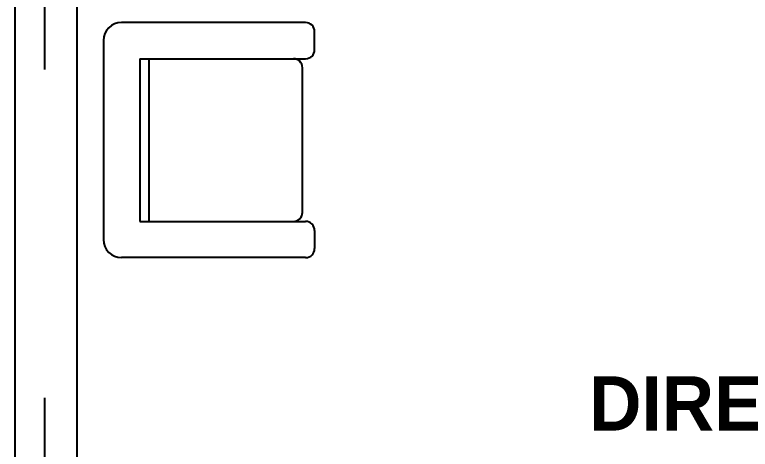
# Model space of a CAD drawing. Header units: inches. Extents: x 482566 to 494966, y -26460 to -22226.
# Drawn here: x 484497.2 to 484603.9, y -24504.2 to -24441.2 of the extents above; entities that cross this region are included whole.
import ezdxf

# ---------------------------------------------------------------- set-up
doc = ezdxf.new("R2010")
doc.units = ezdxf.units.IN
doc.header["$LTSCALE"] = 15
doc.header["$MEASUREMENT"] = 0
doc.linetypes.add('TRATTEGGIATA2', pattern=[9.525, 6.35, -3.175])
for name, color, linetype in [('furniture', 4, 'Continuous'), ('I-WALL-IN', 3, 'Continuous'), ('SUI GAS LINE', 30, 'TRATTEGGIATA2')]:
    doc.layers.add(name, color=color, linetype=linetype)
doc.layers.add('I-ANNO-TEXT', color=7, linetype='Continuous', lineweight=18)
doc.styles.add('MICRO', font='')
doc.styles.get('MICRO').set_extended_font_data('MicrogrammaSSi', bold=True)

# ---------------------------------------------------------------- blocks, each defined once
blk = doc.blocks.new('CH_13')
for p, q in [((275, 0), (-275, 0)), ((-325, -558.9), (-325, -50)), ((325, -558.9), (325, -50)), ((-225, -100), (-225, -558.9)), ((225, -100), (-225, -100)), ((225, -100), (225, -558.9)), ((225, -125), (-225, -125)), ((-200, -550), (200, -550)), ((-250, -583.9), (-300, -583.9)), ((250, -583.9), (300, -583.9))]:
    blk.add_line(p, q)
for centre, radius, start, end in [((-275, -50), 50, 90, 180), ((275, -50), 50, 0, 90), ((-200, -525), 25, 180, 270), ((200, -525), 25, 270, 0), ((-300, -558.9), 25, 180, 270), ((-250, -558.9), 25, 270, 0), ((250, -558.9), 25, 180, 270), ((300, -558.9), 25, 270, 0)]:
    blk.add_arc(centre, radius, start, end)

msp = doc.modelspace()

# ---------------------------------------------------------------- linework, layer by layer
at = {"layer": 'I-WALL-IN'}
for p, q in [((484497.2, -23671.72, 6.93), (484497.2, -25280.47, 6.93)), ((484506.2, -24400.72, 6.93), (484506.2, -24653.19, 6.93))]:
    msp.add_line(p, q, dxfattribs=at)
at = {"layer": 'SUI GAS LINE'}
msp.add_line((484501.5, -24211), (484501.5, -25191), dxfattribs=at)

# ---------------------------------------------------------------- block references
at = {"layer": 'furniture', "extrusion": (0, 0, -1), "xscale": -0.05247266525166202, "yscale": 0.05247266525166202, "zscale": -0.05247266525166202, "rotation": 270}
msp.add_blockref('CH_13', (-484510.09, -24459.37), dxfattribs=at)

# ---------------------------------------------------------------- texts
at = {"layer": 'I-ANNO-TEXT', "insert": (484580.56, -24493.63, 6.93), "char_height": 7.875, "attachment_point": 1, "style": 'MICRO'}
msp.add_mtext_dynamic_manual_height_columns('{\\fBahnschrift Light|b1|i0|c0|p34;DIRECTOR  }', width=7.4099, gutter_width=1.5, heights=[0], dxfattribs=at)

doc.saveas('drawing.dxf')
